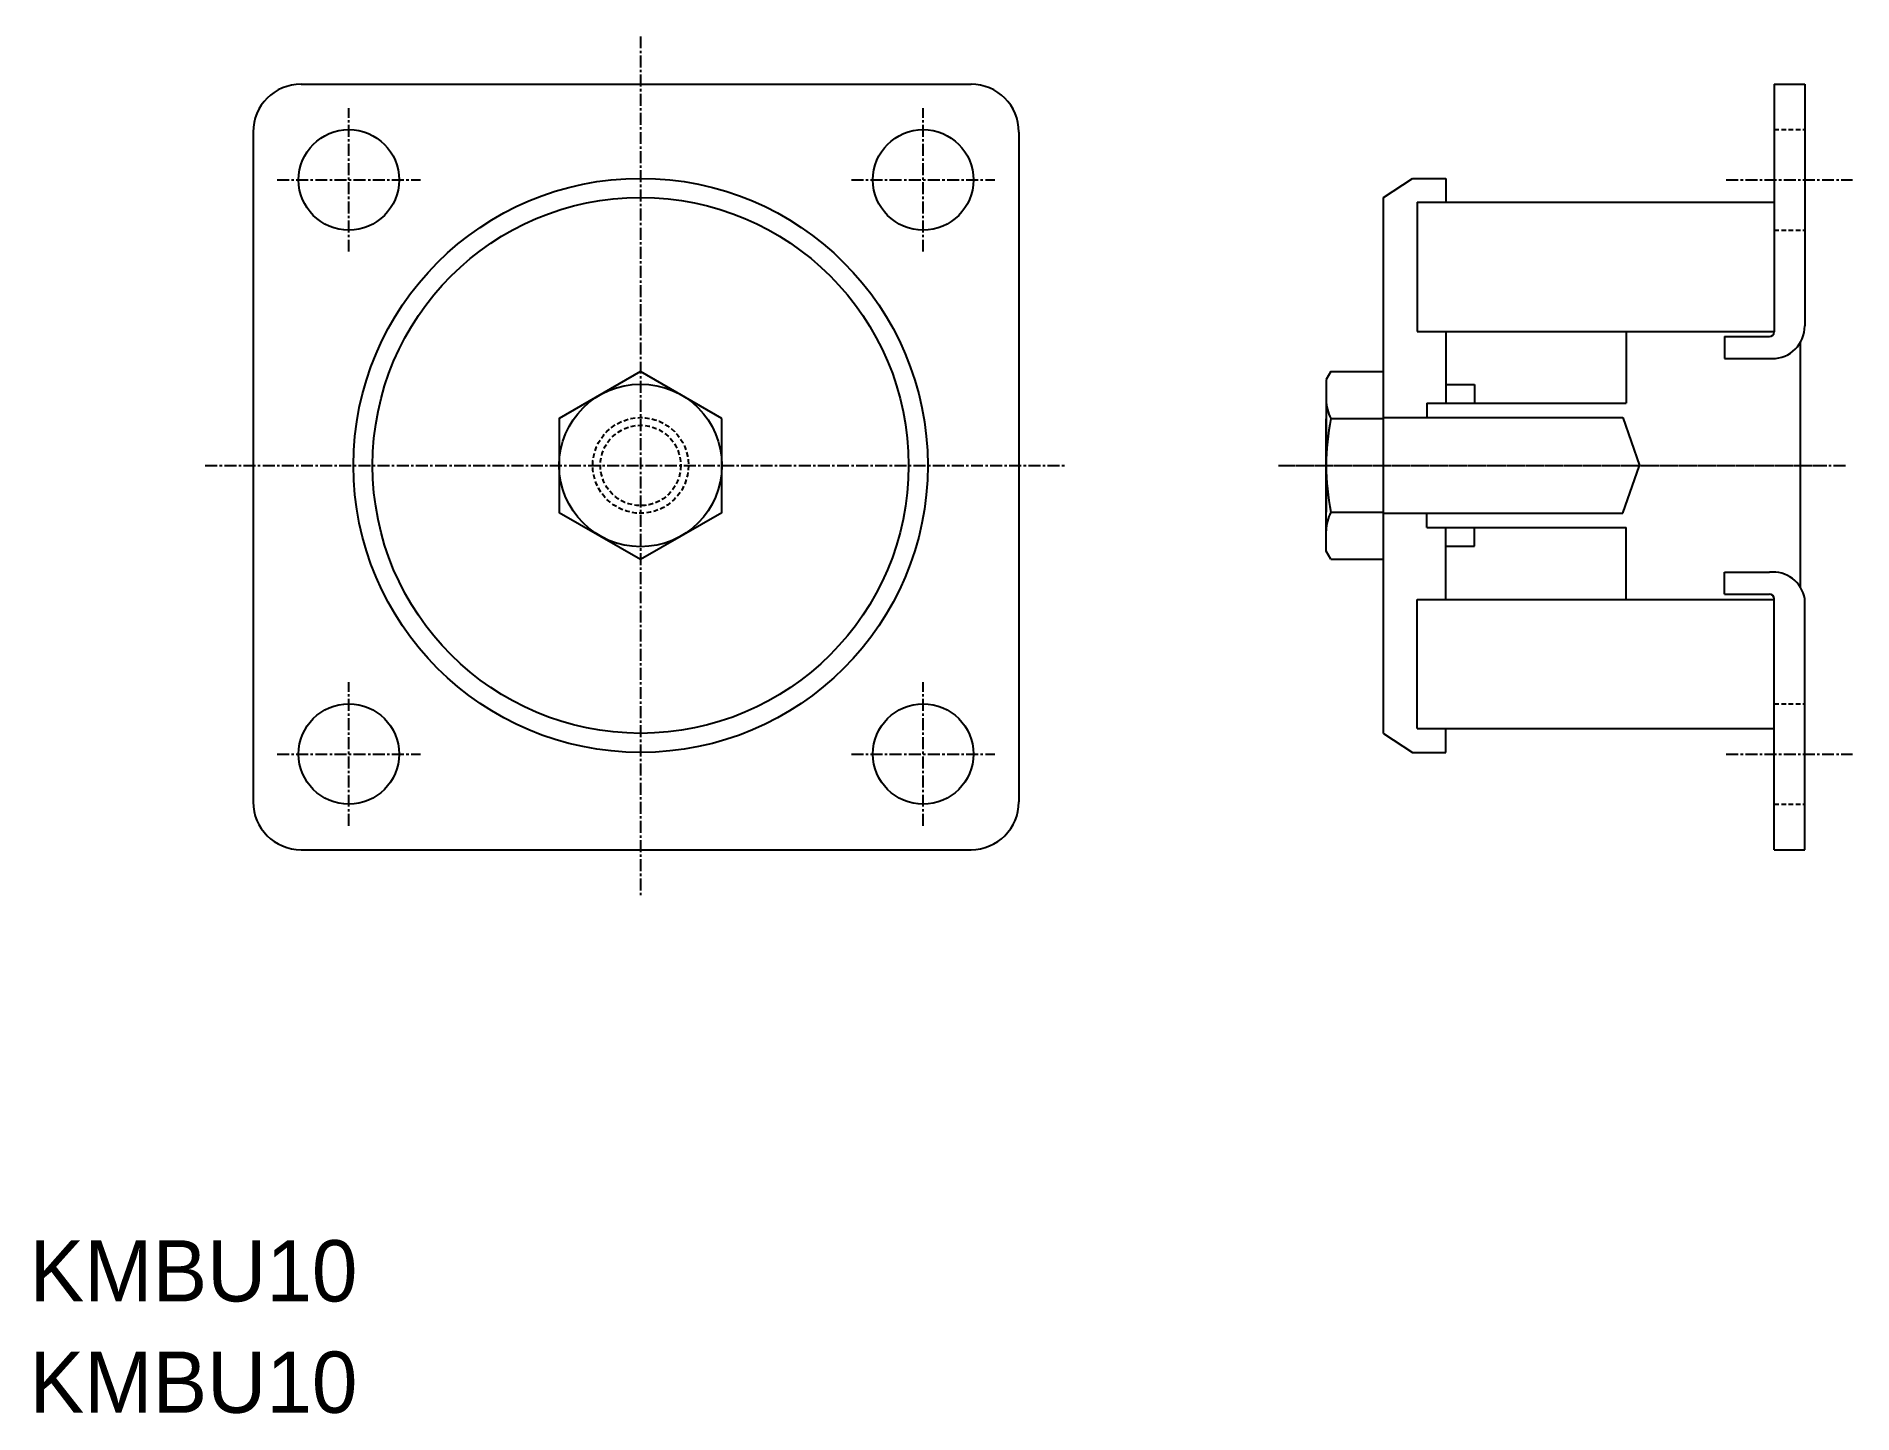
# Model space of a CAD drawing. Extents: x -1058 to -868, y -173 to -29.
import ezdxf

# ---------------------------------------------------------------- set-up
doc = ezdxf.new("R2010")
doc.units = 0
doc.linetypes.add('CENTER', pattern=[2, 1.25, -0.25, 0.25, -0.25])
doc.linetypes.add('DASHED', pattern=[0.75, 0.5, -0.25])
doc.layers.get('0').update_dxf_attribs({"linetype": 'CONTINUOUS'})
doc.layers.add('CENTER', color=1, linetype='CENTER')

msp = doc.modelspace()

# ---------------------------------------------------------------- linework, layer by layer
at = {"color": 7, "linetype": 'CONTINUOUS'}
for p, q in [((-1030.61, -34.39), (-960.61, -34.39)), ((-876.7, -34.39), (-876.7, -60.27)), ((-876.7, -34.39), (-873.5, -34.39)), ((-873.5, -34.39), (-873.5, -59.66)), ((-1035.61, -39.39), (-1035.61, -109.39)), ((-955.61, -39.39), (-955.61, -109.39)), ((-917.5, -46.23), (-914.5, -44.23)), ((-914.5, -44.23), (-911, -44.23)), ((-911, -44.23), (-911, -46.73)), ((-917.5, -102.23), (-917.5, -46.23)), ((-914, -46.73), (-914, -60.23)), ((-914, -46.73), (-876.7, -46.73)), ((-914, -60.23), (-876.7, -60.23)), ((-911, -60.23), (-911, -67.73)), ((-892.17, -60.23), (-892.17, -67.73)), ((-881.9, -60.77), (-877.2, -60.77)), ((-881.9, -60.77), (-877.2, -60.77)), ((-881.9, -60.77), (-881.9, -63.07)), ((-874, -61.44), (-874, -86.92)), ((-923.01, -64.41), (-923.5, -65.26)), ((-923.01, -64.41), (-917.5, -64.41)), ((-881.9, -63.07), (-876.91, -63.07)), ((-923.5, -65.26), (-923.5, -79.1)), ((-911, -65.78), (-908, -65.78)), ((-908, -65.78), (-908, -67.73)), ((-923.5, -67.3), (-923.5, -79.1)), ((-913, -67.73), (-892.17, -67.73)), ((-913, -67.73), (-913, -69.23)), ((-923.5, -83.19), (-923.5, -69.35)), ((-923.5, -81.15), (-923.5, -69.35)), ((-923.01, -69.33), (-917.5, -69.33)), ((-917.5, -69.23), (-892.5, -69.23)), ((-892.5, -69.23), (-890.77, -74.23)), ((-892.5, -79.23), (-890.77, -74.23)), ((-923.01, -79.13), (-917.5, -79.13)), ((-917.5, -79.23), (-892.5, -79.23)), ((-913, -80.73), (-913, -79.23)), ((-913, -80.73), (-892.17, -80.73)), ((-911, -88.23), (-911, -80.73)), ((-908, -82.68), (-908, -80.73)), ((-892.17, -88.23), (-892.17, -80.73)), ((-923.01, -84.04), (-923.5, -83.19)), ((-911, -82.68), (-908, -82.68)), ((-923.01, -84.04), (-917.5, -84.04)), ((-881.9, -85.39), (-877.2, -85.39)), ((-881.9, -87.69), (-881.9, -85.39)), ((-914, -88.23), (-876.7, -88.23)), ((-914, -101.73), (-914, -88.23)), ((-881.9, -87.69), (-877.2, -87.69)), ((-881.9, -87.69), (-877.2, -87.69)), ((-876.7, -114.39), (-876.7, -88.19)), ((-873.5, -114.39), (-873.5, -88.19)), ((-917.5, -102.23), (-914.5, -104.23)), ((-914, -101.73), (-876.7, -101.73)), ((-911, -104.23), (-911, -101.73)), ((-914.5, -104.23), (-911, -104.23)), ((-1030.61, -114.39), (-960.61, -114.39)), ((-876.7, -114.39), (-873.5, -114.39))]:
    msp.add_line(p, q, dxfattribs=at)
at = {"color": 3, "linetype": 'DASHED'}
for p, q in [((-876.7, -39.14), (-873.5, -39.14)), ((-876.7, -49.64), (-873.5, -49.64)), ((-876.7, -99.14), (-873.5, -99.14)), ((-876.7, -109.64), (-873.5, -109.64))]:
    msp.add_line(p, q, dxfattribs=at)
at = {"color": 7, "linetype": 'CONTINUOUS'}
msp.add_lwpolyline([(-986.63, -69.32), (-995.13, -64.41), (-1003.63, -69.32), (-1003.63, -79.14), (-995.13, -84.04), (-986.63, -79.14)], close=True, dxfattribs=at)
for centre, radius in [((-1025.61, -44.39), 5.25), ((-965.61, -44.39), 5.25), ((-995.13, -74.23), 30), ((-995.13, -74.23), 28), ((-995.13, -74.23), 8.5), ((-1025.61, -104.39), 5.25), ((-965.61, -104.39), 5.25)]:
    msp.add_circle(centre, radius, dxfattribs=at)
at = {"color": 3, "linetype": 'DASHED'}
for radius in [5, 4.2]:
    msp.add_circle((-995.13, -74.23), radius, dxfattribs=at)
at = {"color": 7, "linetype": 'CONTINUOUS'}
for centre, radius, start, end in [((-1030.61, -39.39), 5, 90, 180), ((-960.61, -39.39), 5, 0, 90), ((-877.2, -60.27), 0.5, 270, 0), ((-876.91, -59.66), 3.41, 270, 0), ((-919.5, -67.41), 4, 180, 208.6801), ((-898.79, -74.23), 24.71, 168.5622, 191.4378), ((-919.5, -81.05), 4, 151.3199, 180), ((-876.85, -88.78), 3.41, 9.9969, 95.7694), ((-877.2, -88.19), 0.5, 0, 90), ((-1030.61, -109.39), 5, 180, 270), ((-960.61, -109.39), 5, 270, 0)]:
    msp.add_arc(centre, radius, start, end, dxfattribs=at)
at = {"layer": 'CENTER', "color": 1, "linetype": 'CENTER'}
for p, q in [((-995.13, -29.39), (-995.13, -119.39)), ((-1025.61, -51.89), (-1025.61, -36.89)), ((-965.61, -51.89), (-965.61, -36.89)), ((-1033.11, -44.39), (-1018.11, -44.39)), ((-973.11, -44.39), (-958.11, -44.39)), ((-881.7, -44.39), (-868.5, -44.39)), ((-1040.61, -74.23), (-950.61, -74.23)), ((-928.5, -74.23), (-869, -74.23)), ((-928.18, -74.23), (-871.19, -74.23)), ((-928.18, -74.23), (-871.19, -74.23)), ((-928.18, -74.23), (-871.19, -74.23)), ((-1025.61, -111.89), (-1025.61, -96.89)), ((-965.61, -111.89), (-965.61, -96.89)), ((-1033.11, -104.39), (-1018.11, -104.39)), ((-973.11, -104.39), (-958.11, -104.39)), ((-881.7, -104.39), (-868.5, -104.39))]:
    msp.add_line(p, q, dxfattribs=at)

# ---------------------------------------------------------------- texts
for p in [(-1058.96, -161.6), (-1058.96, -173.24)]:
    msp.add_text('KMBU10', height=6.4).set_placement(p)

doc.saveas('drawing.dxf')
